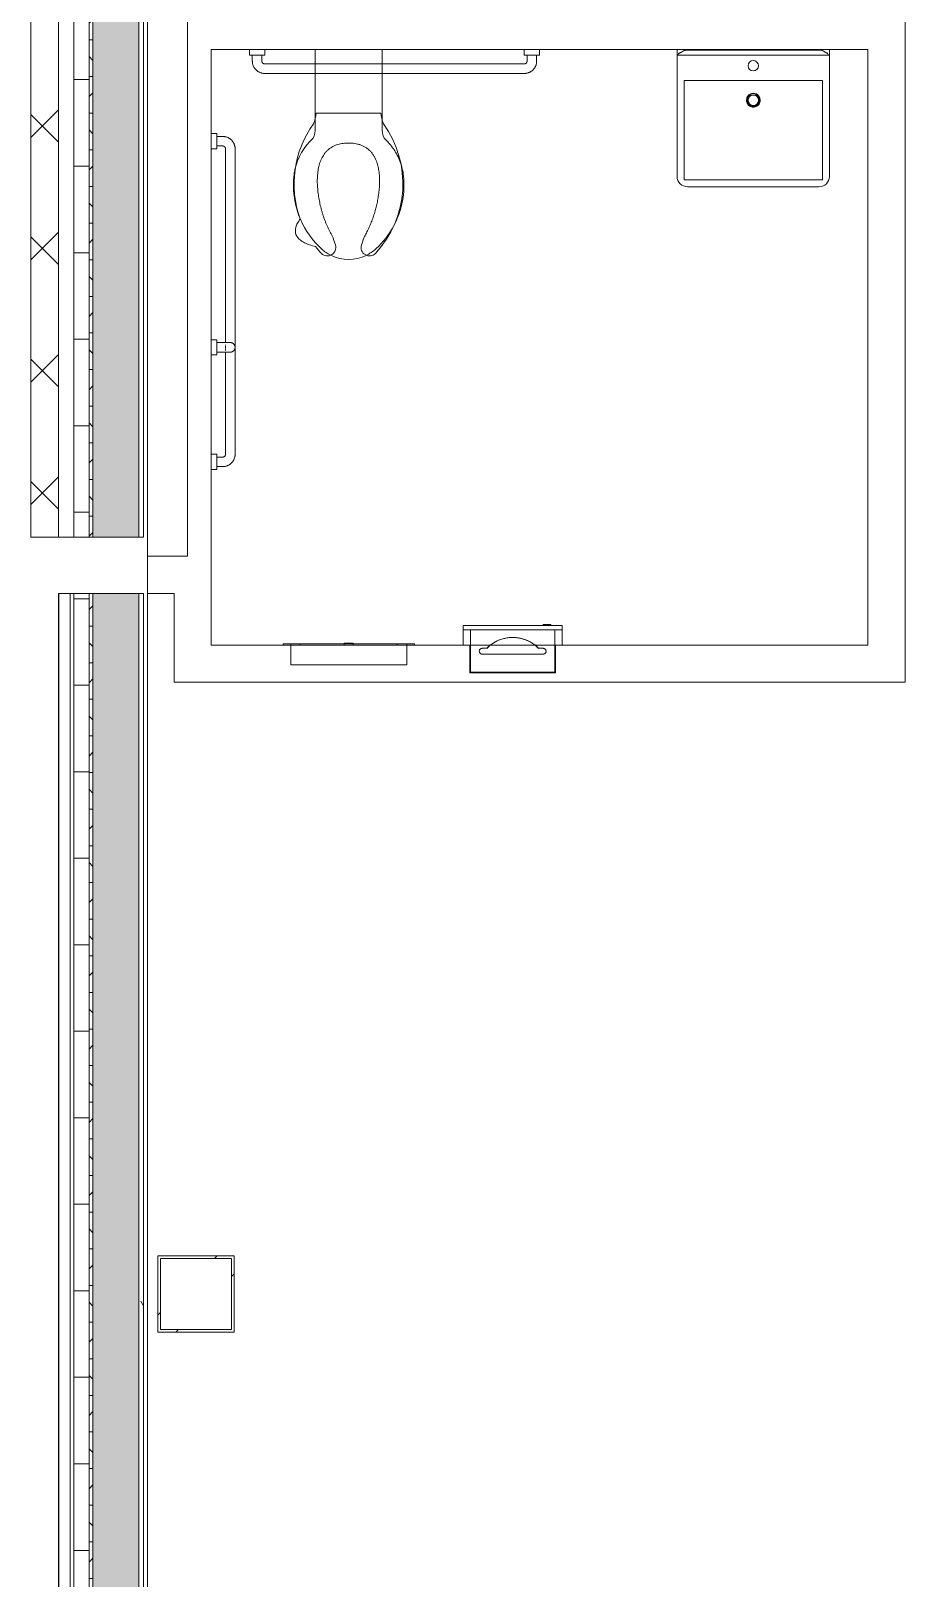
# Model space of a CAD drawing. Header units: inches. Extents: x -445 to 366, y -514 to 778.
# Drawn here: x -394.1 to -279.6, y -230.2 to -27.6 of the extents above; entities that cross this region are included whole.
import ezdxf

# ---------------------------------------------------------------- set-up
doc = ezdxf.new("R2010")
doc.units = ezdxf.units.IN
doc.header["$MEASUREMENT"] = 0
for name, color, linetype, lineweight in [('A-FLOR', 192, 'Continuous', 9), ('A-GENM', 13, 'Continuous', 9), ('A-WALL', 113, 'Continuous', 9), ('A-WALL-PATT', 111, 'Continuous', 13), ('I-WALL', 2, 'Continuous', 9), ('P-SANR-FIXT', 6, 'Continuous', 9), ('Q-SPCQ', 91, 'Continuous', 9), ('S-COLS', 52, 'Continuous', 9)]:
    doc.layers.add(name, color=color, linetype=linetype, lineweight=lineweight)
pattern_1 = [(0, (0, 0), (30.72, 7.68), [1.267, -21.773, 1.267, -21.773, -122.88]), (0, (0, 0), (30.72, 7.68), [-46.08, 1.267, -44.813, 1.267, -21.773, -53.76]), (0, (0, 0), (30.72, 7.68), [-115.2, 1.267, -14.093, 1.267, -37.133]), (120, (11.52, 3.84), (-22.011075, 22.7643), [1.267, -21.773, 1.267, -21.773, -122.88]), (120, (11.52, 3.84), (-22.011075, 22.7643), [-46.08, 1.267, -44.813, 1.267, -21.773, -53.76]), (120, (11.52, 3.84), (-22.011075, 22.7643), [-115.2, 1.267, -14.093, 1.267, -37.133]), (240, (15.36, 19.2), (-8.708925, -30.4443), [1.267, -21.773, 1.267, -21.773, -122.88]), (240, (15.36, 19.2), (-8.708925, -30.4443), [-46.08, 1.267, -44.813, 1.267, -21.773, -53.76]), (240, (15.36, 19.2), (-8.708925, -30.4443), [-115.2, 1.267, -14.093, 1.267, -37.133])]
pattern_2 = [(0, (0, 0), (0, 11.331), []), (90, (0, 0), (-11.331, 7e-16), [])]
pattern_3 = [(0, (0, 0), (0, 4.798), []), (315, (0, 0), (4.798427, 0), [6.786, -6.786]), (45, (0, 0), (4.798427, 0), [6.786, -6.786])]

# ---------------------------------------------------------------- blocks, each defined once
blk = doc.blocks.new('HSS-Hollow Structural Section-Column - HSS10X10X3_8-V11-Test Fit - Mezzanine Plan')
at = {"layer": 'S-COLS'}
h = blk.add_hatch(dxfattribs=at)
h.set_pattern_fill('FP_15', color=256, style=0, pattern_type=2)
h.set_pattern_definition([(135, (-193.044, 372.487), (-9.5035, -9.5035), []), (135, (-207.444, 372.487), (-9.5035, -9.5035), [])])
h.paths.add_polyline_path([(5, 5), (-5, 5), (-5, -5), (5, -5), (5, 4.651)], flags=0)
h.paths.add_polyline_path([(4.651, -4.651), (-4.651, -4.651), (-4.651, 4.651), (4.651, 4.651)], flags=0)
for p, q in [((5, 5), (-5, 5)), ((-5, 5), (-5, -5)), ((-4.651, -4.651), (-4.651, 4.651)), ((-4.651, 4.651), (4.651, 4.651)), ((4.651, 4.651), (4.651, -4.651)), ((5, -5), (5, 5)), ((-5, -5), (5, -5)), ((4.651, -4.651), (-4.651, -4.651))]:
    blk.add_line(p, q, dxfattribs=at)
blk = doc.blocks.new('Corrugated Wall Panel - Corrugated Wall Panel-1604849-Test Fit - Mezzanine Plan')
at = {"layer": 'A-GENM'}
for p, q in [((-390.45, -101.29), (-390.49, -101.29)), ((-390.49, -101.29), (-390.49, -478.04)), ((-390.45, -478), (-390.45, -101.29)), ((-390.45, -101.29), (-388.99, -101.29))]:
    blk.add_line(p, q, dxfattribs=at)
blk = doc.blocks.new('Hecht_PAD_AA-Arch_detached_rvt-1-Test Fit - Mezzanine Plan')
at = {"layer": 'A-WALL-PATT'}
h = blk.add_hatch(dxfattribs=at)
h.set_pattern_fill('FP_4', color=256, style=0, pattern_type=2)
h.set_pattern_definition([(45, (0, 0), (-8.01223, 8.01223), []), (135, (0, 0), (-8.01223, -8.01223), [])])
h.paths.add_polyline_path([(-394.11, -93.92), (-390.49, -93.92), (-390.49, -1.67), (-394.11, -1.67), (-394.11, -15.07)], flags=0)
h.paths.add_polyline_path([(-391.17, 257.58), (-390.49, 257.58), (-390.49, 322.33), (-379.99, 322.33), (-379.99, 325.96), (-394.11, 325.96), (-394.11, 257.58)], flags=0)
h = blk.add_hatch(dxfattribs=at)
h.set_pattern_fill('FP_1', color=256, style=0, pattern_type=2)
h.set_pattern_definition(pattern_1)
h.paths.add_polyline_path([(-379.99, -93.92), (-379.36, -93.92), (-379.36, -12.79), (-379.99, -12.79), (-379.99, -30.04)], flags=0)
h.paths.add_polyline_path([(-379.36, 268.71), (-379.36, 295.96), (-379.99, 295.96), (-379.99, 268.71)], flags=0)
h.paths.add_polyline_path([(-379.99, 303.58), (-379.36, 303.58), (-379.36, 325.96), (-379.99, 325.96), (-379.99, 306.11)], flags=0)
h = blk.add_hatch(dxfattribs=at)
h.set_pattern_fill('FP_2', color=256, style=0, pattern_type=2)
h.set_pattern_definition(pattern_2)
h.paths.add_polyline_path([(-388.49, -93.92), (-386.49, -93.92), (-386.53, -5.67), (-388.49, -5.67), (-388.49, -15.07)], flags=0)
h.paths.add_polyline_path([(-386.49, 261.58), (-386.49, 322.33), (-388.49, 322.33), (-388.49, 261.58), (-387.86, 261.58)], flags=0)
h = blk.add_hatch(dxfattribs=at)
h.set_pattern_fill('FP_3', color=256, style=0, pattern_type=2)
h.set_pattern_definition(pattern_3)
h.paths.add_polyline_path([(-386.49, -93.92), (-385.99, -93.92), (-385.99, -6.17), (-386.49, -6.17), (-386.49, -15.07)], flags=0)
h.paths.add_polyline_path([(-385.99, 262.08), (-385.99, 322.33), (-386.49, 322.33), (-386.49, 262.08)], flags=0)
h = blk.add_hatch(color=256, dxfattribs=at)
h.paths.add_polyline_path([(-385.99, -93.92), (-379.99, -93.92), (-379.99, -12.17), (-385.99, -12.17), (-385.99, -15.07)], flags=0)
h.paths.add_polyline_path([(-385.98, 268.08), (-379.99, 268.08), (-379.99, 295.96), (-384.92, 295.96), (-384.92, 303.58), (-379.99, 303.58), (-379.99, 322.33), (-385.99, 322.33), (-385.99, 268.08)], flags=0)
h = blk.add_hatch(dxfattribs=at)
h.set_pattern_fill('FP_2', color=256, style=0, pattern_type=2)
h.set_pattern_definition(pattern_2)
h.paths.add_polyline_path([(-386.49, -476.04), (-386.49, -101.29), (-388.49, -101.29), (-388.49, -476.04), (-386.62, -476.04)], flags=0)
h = blk.add_hatch(dxfattribs=at)
h.set_pattern_fill('FP_3', color=256, style=0, pattern_type=2)
h.set_pattern_definition(pattern_3)
h.paths.add_polyline_path([(-385.99, -474.04), (-385.99, -101.29), (-386.49, -101.29), (-386.49, -474.04)], flags=0)
blk.add_hatch(color=256, dxfattribs=at).paths.add_polyline_path([(-382.08, -473.54), (-379.99, -473.54), (-379.99, -101.29), (-385.99, -101.29), (-385.99, -473.54)], flags=0)
h = blk.add_hatch(dxfattribs=at)
h.set_pattern_fill('FP_1', color=256, style=0, pattern_type=2)
h.set_pattern_definition(pattern_1)
h.paths.add_polyline_path([(-379.36, -467.54), (-379.36, -340.04), (-379.99, -340.04), (-379.99, -467.54)], flags=0)
h.paths.add_polyline_path([(-379.36, -332.79), (-379.36, -101.29), (-379.99, -101.29), (-379.99, -332.79), (-379.59, -332.79)], flags=0)
at = {"layer": 'A-WALL'}
for p, q in [((-394.11, -12.79), (-394.11, -93.92)), ((-390.49, -12.79), (-390.49, -93.92)), ((-388.49, -12.79), (-388.49, -93.92)), ((-386.49, -12.79), (-386.49, -93.92)), ((-385.99, -12.79), (-385.99, -93.92)), ((-379.99, -12.79), (-379.99, -93.92)), ((-379.36, -93.92), (-379.36, -12.79)), ((-394.11, -93.92), (-379.36, -93.92)), ((-379.36, -101.29), (-388.99, -101.29)), ((-388.99, -101.29), (-388.99, -476.54)), ((-388.49, -101.29), (-388.49, -476.04)), ((-386.49, -101.29), (-386.49, -474.04)), ((-385.99, -101.29), (-385.99, -473.54)), ((-379.99, -101.29), (-379.99, -467.54)), ((-379.36, -466.92), (-379.36, -101.29))]:
    blk.add_line(p, q, dxfattribs=at)
blk.add_blockref('Corrugated Wall Panel - Corrugated Wall Panel-1604849-Test Fit - Mezzanine Plan', (0, 0))
at = {"rotation": 270.0000000000001}
blk.add_blockref('HSS-Hollow Structural Section-Column - HSS10X10X3_8-V11-Test Fit - Mezzanine Plan', (-372.49, -193.04), dxfattribs=at)
blk = doc.blocks.new('Combo-Ppr-Twl-Waste_Bobrick_B-38032 _1_ - B-38032-2458797-Test Fit - Mezzanine Plan')
at = {"layer": 'Q-SPCQ'}
for p, q in [((-327.01, -105.36), (-327.01, -105.48)), ((-327.01, -105.36), (-327.01, -105.48)), ((-326.94, -105.36), (-327.01, -105.36)), ((-327.01, -105.36), (-326.01, -105.36)), ((-326.94, -105.36), (-327.01, -105.36)), ((-327.01, -105.36), (-326.94, -105.36)), ((-326.08, -105.36), (-326.94, -105.36)), ((-326.08, -105.36), (-326.94, -105.36)), ((-326.94, -105.36), (-326.08, -105.36)), ((-326.01, -105.36), (-326.08, -105.36)), ((-326.01, -105.36), (-326.08, -105.36)), ((-326.08, -105.36), (-326.01, -105.36)), ((-326.01, -105.48), (-326.01, -105.36)), ((-326.01, -105.48), (-326.01, -105.36)), ((-337.51, -105.48), (-324.51, -105.48)), ((-335.01, -105.48), (-337.51, -105.48)), ((-337.51, -105.48), (-337.51, -106.04)), ((-337.51, -106.04), (-337.51, -105.48)), ((-337.51, -106.04), (-324.51, -106.04)), ((-336.54, -106.04), (-337.51, -106.04)), ((-337.51, -106.04), (-337.51, -108.04)), ((-337.51, -108.04), (-337.51, -106.04)), ((-337.51, -106.04), (-336.54, -106.04)), ((-324.51, -106.04), (-337.51, -106.04)), ((-335.01, -106.04), (-336.54, -106.04)), ((-336.54, -106.04), (-335.01, -106.04)), ((-325.48, -106.04), (-336.54, -106.04)), ((-336.54, -106.04), (-336.54, -108.04)), ((-336.54, -108.04), (-336.54, -106.04)), ((-336.54, -106.04), (-335.01, -106.04)), ((-336.54, -106.04), (-336.54, -106.98)), ((-336.54, -108.04), (-336.54, -106.04)), ((-325.48, -106.04), (-336.54, -106.04)), ((-325.48, -106.04), (-336.54, -106.04)), ((-336.54, -107.02), (-336.54, -108.04)), ((-334.51, -105.48), (-335.01, -105.48)), ((-335.01, -105.48), (-334.51, -105.48)), ((-334.86, -106.04), (-335.01, -106.04)), ((-335.01, -106.04), (-334.51, -106.04)), ((-327.03, -105.48), (-334.99, -105.48)), ((-327.03, -106.04), (-334.99, -106.04)), ((-334.99, -106.04), (-327.03, -106.04)), ((-334.99, -106.04), (-327.03, -106.04)), ((-334.51, -106.04), (-334.86, -106.04)), ((-327.51, -105.48), (-334.51, -105.48)), ((-334.51, -105.48), (-327.51, -105.48)), ((-334.51, -106.04), (-327.51, -106.04)), ((-327.51, -106.04), (-334.51, -106.04)), ((-327.51, -105.48), (-327.01, -105.48)), ((-327.01, -105.48), (-327.51, -105.48)), ((-327.51, -106.04), (-327.38, -106.04)), ((-327.26, -106.04), (-327.51, -106.04)), ((-327.38, -106.04), (-327.26, -106.04)), ((-327.26, -106.04), (-327.16, -106.04)), ((-327.16, -106.04), (-327.26, -106.04)), ((-327.16, -106.04), (-327.08, -106.04)), ((-327.01, -106.04), (-327.16, -106.04)), ((-327.08, -106.04), (-327.03, -106.04)), ((-327.03, -106.04), (-327.01, -106.04)), ((-326.01, -105.48), (-327.01, -105.48)), ((-327.01, -105.48), (-326.94, -105.48)), ((-326.94, -105.48), (-327.01, -105.48)), ((-327.01, -105.48), (-326.94, -105.48)), ((-326.94, -105.48), (-327.01, -105.48)), ((-325.48, -106.04), (-327.01, -106.04)), ((-327.01, -106.04), (-325.48, -106.04)), ((-327.01, -106.04), (-325.48, -106.04)), ((-326.94, -105.48), (-326.08, -105.48)), ((-326.08, -105.48), (-326.94, -105.48)), ((-326.94, -105.48), (-326.76, -105.48)), ((-326.08, -105.48), (-326.94, -105.48)), ((-326.76, -105.48), (-326.51, -105.48)), ((-326.51, -105.48), (-326.08, -105.48)), ((-326.08, -105.48), (-326.01, -105.48)), ((-326.01, -105.48), (-326.08, -105.48)), ((-326.08, -105.48), (-326.01, -105.48)), ((-324.51, -105.48), (-326.08, -105.48)), ((-324.51, -106.04), (-325.48, -106.04)), ((-325.48, -108.04), (-325.48, -106.04)), ((-325.48, -108.04), (-325.48, -106.04)), ((-325.48, -106.04), (-324.51, -106.04)), ((-325.48, -106.04), (-325.48, -108.04)), ((-325.48, -106.98), (-325.48, -106.04)), ((-325.48, -108.04), (-325.48, -107.02)), ((-324.51, -106.04), (-324.51, -105.48)), ((-324.51, -106.04), (-324.51, -105.48)), ((-324.51, -108.04), (-324.51, -106.04)), ((-324.51, -108.04), (-324.51, -106.04)), ((-337.51, -108.04), (-336.65, -108.04)), ((-324.51, -108.04), (-337.51, -108.04)), ((-336.64, -108.04), (-336.54, -108.04)), ((-336.54, -108.04), (-336.64, -108.04)), ((-336.64, -108.04), (-325.39, -108.04)), ((-336.64, -111.67), (-336.64, -108.04)), ((-336.64, -111.67), (-336.64, -108.04)), ((-336.54, -108.04), (-325.48, -108.04)), ((-336.54, -108.04), (-325.48, -108.04)), ((-325.48, -108.04), (-336.54, -108.04)), ((-336.54, -108.04), (-325.48, -108.04)), ((-325.48, -108.04), (-336.54, -108.04)), ((-325.48, -108.04), (-336.54, -108.04)), ((-336.54, -108.04), (-336.54, -111.61)), ((-336.54, -111.61), (-336.54, -108.04)), ((-336.54, -108.04), (-336.54, -109.77)), ((-336.54, -111.61), (-336.54, -108.04)), ((-334.41, -108.47), (-335.01, -108.47)), ((-335.01, -108.47), (-334.41, -108.47)), ((-335.01, -109.22), (-327.01, -109.22)), ((-327.01, -109.22), (-335.01, -109.22)), ((-327.01, -108.47), (-327.61, -108.47)), ((-327.61, -108.47), (-327.01, -108.47)), ((-325.48, -108.04), (-325.39, -108.04)), ((-325.39, -108.04), (-325.48, -108.04)), ((-325.48, -111.61), (-325.48, -108.04)), ((-325.48, -109.77), (-325.48, -108.04)), ((-325.48, -108.04), (-325.48, -111.61)), ((-325.48, -111.61), (-325.48, -108.04)), ((-325.39, -108.04), (-324.51, -108.04)), ((-325.39, -108.04), (-325.39, -111.67)), ((-325.39, -111.67), (-325.39, -108.04)), ((-336.54, -109.8), (-336.54, -111.61)), ((-325.48, -111.61), (-325.48, -109.8)), ((-336.64, -111.67), (-325.39, -111.67)), ((-325.39, -111.67), (-336.64, -111.67)), ((-336.54, -111.61), (-325.48, -111.61)), ((-325.48, -111.61), (-336.54, -111.61)), ((-336.54, -111.61), (-325.48, -111.61)), ((-325.48, -111.61), (-336.54, -111.61))]:
    blk.add_line(p, q, dxfattribs=at)
for centre, radius, start, end in [((-331.01, -111.8), 4.76, 44.3624, 135.6376), ((-335.01, -108.85), 0.375, 90, 270), ((-327.01, -108.85), 0.375, 270, 90)]:
    blk.add_arc(centre, radius, start, end, dxfattribs=at)
for points, knots in [([(-327.61, -108.47), (-327.8, -108.28), (-328.11, -108.01), (-328.57, -107.71), (-328.94, -107.51), (-329.33, -107.35), (-329.73, -107.21), (-330.08, -107.13), (-330.36, -107.09), (-330.59, -107.06), (-330.85, -107.04), (-331.12, -107.04), (-331.39, -107.06), (-331.75, -107.09), (-332.1, -107.17), (-332.44, -107.26), (-332.69, -107.35), (-332.94, -107.45), (-333.25, -107.6), (-333.78, -107.9), (-334.17, -108.23), (-334.41, -108.47)], [0, 0, 0, 0, 0.111111, 0.166667, 0.222222, 0.277778, 0.333333, 0.388889, 0.416667, 0.444444, 0.479167, 0.513889, 0.548611, 0.583333, 0.652778, 0.6875, 0.722222, 0.756944, 0.791667, 0.861111, 1, 1, 1, 1]), ([(-335.01, -108.47), (-335.03, -108.48), (-335.07, -108.48), (-335.11, -108.49), (-335.15, -108.5), (-335.19, -108.52), (-335.23, -108.55), (-335.27, -108.57), (-335.3, -108.61), (-335.35, -108.68), (-335.39, -108.79), (-335.39, -108.92), (-335.35, -109.02), (-335.31, -109.07), (-335.28, -109.12), (-335.25, -109.14), (-335.21, -109.17), (-335.14, -109.21), (-335.07, -109.22), (-335.01, -109.22)], [0, 0, 0, 0, 0.055556, 0.083333, 0.111111, 0.166667, 0.194444, 0.222222, 0.277778, 0.333333, 0.444444, 0.583333, 0.652778, 0.722222, 0.756944, 0.791667, 0.826389, 0.861111, 1, 1, 1, 1]), ([(-326.76, -108.57), (-326.77, -108.56), (-326.78, -108.55), (-326.81, -108.53), (-326.86, -108.5), (-326.92, -108.48), (-326.98, -108.48), (-327.01, -108.47)], [0.7777778, 0.7777778, 0.7777778, 0.7777778, 0.7916667, 0.8263889, 0.8611111, 0.9305556, 1, 1, 1, 1]), ([(-327.01, -109.22), (-326.99, -109.22), (-326.95, -109.22), (-326.91, -109.21), (-326.89, -109.2), (-326.88, -109.2)], [0, 0, 0, 0, 0.0555556, 0.0833333, 0.1111111, 0.1111111, 0.1111111, 0.1111111]), ([(-326.88, -109.2), (-326.86, -109.19), (-326.83, -109.18), (-326.79, -109.15), (-326.75, -109.13), (-326.72, -109.08), (-326.68, -109.03), (-326.65, -108.97), (-326.63, -108.88), (-326.64, -108.78), (-326.67, -108.68), (-326.71, -108.62), (-326.74, -108.59), (-326.76, -108.57), (-326.76, -108.57)], [0.1111111, 0.1111111, 0.1111111, 0.1111111, 0.1666667, 0.1944444, 0.2222222, 0.2777778, 0.3333333, 0.3888889, 0.4444444, 0.5833333, 0.6527778, 0.7222222, 0.7569444, 0.7777778, 0.7777778, 0.7777778, 0.7777778])]:
    blk.add_open_spline(points, degree=3, knots=knots, dxfattribs=at)
blk = doc.blocks.new('Seat-Cover-Dispenser_Bobrick_B-301 _1_ - B-301-2600247-Test Fit - Mezzanine Plan')
at = {"layer": 'Q-SPCQ'}
for p, q in [((-360.08, -107.86), (-361.08, -107.86)), ((-361.08, -107.86), (-343.89, -107.86)), ((-361.08, -107.86), (-361.08, -108.04)), ((-361.08, -107.86), (-361.08, -108.04)), ((-343.89, -108.04), (-361.08, -108.04)), ((-361.08, -108.04), (-360.08, -108.04)), ((-358.85, -107.86), (-360.08, -107.86)), ((-344.89, -107.86), (-360.08, -107.86)), ((-360.08, -107.86), (-358.85, -107.86)), ((-360.08, -107.86), (-360.08, -108.04)), ((-360.08, -107.86), (-360.08, -108.04)), ((-360.08, -107.86), (-360.08, -108.04)), ((-360.08, -107.86), (-360.08, -108.04)), ((-360.08, -107.86), (-358.85, -107.86)), ((-344.89, -107.86), (-360.08, -107.86)), ((-360.08, -108.04), (-358.85, -108.04)), ((-358.85, -108.04), (-360.08, -108.04)), ((-360.08, -108.04), (-344.89, -108.04)), ((-360.08, -108.04), (-360.08, -110.61)), ((-360.08, -108.04), (-360.08, -110.61)), ((-353.05, -107.86), (-358.85, -107.86)), ((-358.85, -107.86), (-353.05, -107.86)), ((-358.85, -107.86), (-353.05, -107.86)), ((-346.12, -107.86), (-358.85, -107.86)), ((-358.85, -107.86), (-346.12, -107.86)), ((-358.85, -108.04), (-358.85, -107.86)), ((-358.85, -107.86), (-358.85, -108.04)), ((-358.85, -108.04), (-353.05, -108.04)), ((-353.05, -108.04), (-358.85, -108.04)), ((-346.12, -108.04), (-358.85, -108.04)), ((-358.85, -108.04), (-346.12, -108.04)), ((-353.07, -107.78), (-353.07, -107.86)), ((-353.07, -107.78), (-351.91, -107.78)), ((-353.05, -107.78), (-353.07, -107.78)), ((-353.07, -107.86), (-353.07, -108.04)), ((-353.07, -108.04), (-353.05, -108.04)), ((-351.91, -108.04), (-353.07, -108.04)), ((-351.93, -107.78), (-353.05, -107.78)), ((-353.05, -108.04), (-351.93, -108.04)), ((-351.93, -108.04), (-353.05, -108.04)), ((-353.05, -108.04), (-352.99, -108.04)), ((-352.99, -108.04), (-352.64, -108.04)), ((-352.9, -107.86), (-352.96, -107.86)), ((-352.96, -107.86), (-352.9, -107.86)), ((-352.96, -107.86), (-352.9, -107.86)), ((-352.78, -107.86), (-352.86, -107.86)), ((-352.86, -107.86), (-352.78, -107.86)), ((-352.86, -107.86), (-352.78, -107.86)), ((-352.34, -107.86), (-352.74, -107.86)), ((-352.74, -107.86), (-352.34, -107.86)), ((-352.74, -107.86), (-352.34, -107.86)), ((-352.64, -108.04), (-352.49, -108.04)), ((-352.49, -108.04), (-352.34, -108.04)), ((-352.34, -108.04), (-351.93, -108.04)), ((-352.2, -107.86), (-352.3, -107.86)), ((-352.3, -107.86), (-352.2, -107.86)), ((-352.3, -107.86), (-352.2, -107.86)), ((-352.08, -107.86), (-352.16, -107.86)), ((-352.16, -107.86), (-352.08, -107.86)), ((-352.16, -107.86), (-352.08, -107.86)), ((-351.98, -107.86), (-352.05, -107.86)), ((-352.05, -107.86), (-351.98, -107.86)), ((-352.05, -107.86), (-351.98, -107.86)), ((-351.91, -107.78), (-351.93, -107.78)), ((-346.12, -107.86), (-351.93, -107.86)), ((-351.93, -107.86), (-346.12, -107.86)), ((-351.93, -107.86), (-346.12, -107.86)), ((-351.93, -108.04), (-346.12, -108.04)), ((-346.12, -108.04), (-351.93, -108.04)), ((-351.93, -108.04), (-351.91, -108.04)), ((-351.91, -107.86), (-351.91, -107.78)), ((-351.91, -108.04), (-351.91, -107.86)), ((-344.89, -107.86), (-346.12, -107.86)), ((-346.12, -107.86), (-344.89, -107.86)), ((-346.12, -107.86), (-344.89, -107.86)), ((-346.12, -108.04), (-346.12, -107.86)), ((-346.12, -107.86), (-346.12, -108.04)), ((-346.12, -108.04), (-344.89, -108.04)), ((-344.89, -108.04), (-346.12, -108.04)), ((-343.89, -107.86), (-344.89, -107.86)), ((-344.89, -108.04), (-344.89, -107.86)), ((-344.89, -107.86), (-344.89, -108.04)), ((-344.89, -108.04), (-344.89, -107.86)), ((-344.89, -107.86), (-344.89, -108.04)), ((-344.89, -108.04), (-343.89, -108.04)), ((-344.89, -110.61), (-344.89, -108.04)), ((-344.89, -108.04), (-344.89, -110.61)), ((-343.89, -108.04), (-343.89, -107.86)), ((-343.89, -107.86), (-343.89, -108.04)), ((-344.89, -110.61), (-360.08, -110.61)), ((-360.08, -110.61), (-344.89, -110.61))]:
    blk.add_line(p, q, dxfattribs=at)
blk = doc.blocks.new('ADA - toilet_3-piece_grab_bars - 17_ Seat Height-2679462-Test Fit - Mezzanine Plan')
at = {"layer": 'Q-SPCQ'}
for p, q in [((33.19, 57.06), (32.44, 57.06)), ((33.94, 57.44), (33.19, 57.44)), ((33.19, 55.44), (33.19, 57.44)), ((33.19, 57.44), (33.19, 57.06)), ((33.19, 57.06), (33.19, 56.87)), ((33.19, 57.01), (33.19, 56.87)), ((33.19, 56.87), (33.19, 57)), ((33.19, 56.84), (33.19, 56.71)), ((33.19, 56.71), (33.19, 56.83)), ((33.19, 56.83), (33.19, 56.05)), ((33.94, 55.44), (33.94, 57.44)), ((33.94, 57.44), (33.94, 55.44)), ((30.82, 55.44), (30.82, 15.44)), ((32.07, 42.05), (32.07, 55.44)), ((32.44, 55.81), (33.19, 55.81)), ((33.19, 56.21), (33.19, 56.67)), ((33.19, 56.66), (33.19, 56.21)), ((33.19, 56.17), (33.19, 56.04)), ((33.19, 56.05), (33.19, 56.17)), ((33.19, 55.87), (33.19, 56.01)), ((33.19, 56.01), (33.19, 55.81)), ((33.19, 56), (33.19, 55.87)), ((33.19, 55.81), (33.19, 55.44)), ((33.19, 55.44), (33.94, 55.44)), ((32.07, 41.8), (32.07, 41.85)), ((32.07, 41.69), (32.07, 41.76)), ((32.07, 41.54), (32.07, 41.59)), ((32.07, 41.36), (32.07, 41.51)), ((32.07, 41.28), (32.07, 41.33)), ((32.07, 41.11), (32.07, 41.18)), ((32.07, 15.44), (32.07, 40.82)), ((33.19, 42.06), (32.44, 42.06)), ((33.19, 42.06), (32.44, 42.06)), ((32.44, 40.81), (33.19, 40.81)), ((32.44, 40.81), (33.19, 40.81)), ((33.94, 42.44), (33.19, 42.44)), ((33.94, 42.44), (33.19, 42.44)), ((33.19, 42.06), (33.19, 42.44)), ((33.19, 42.44), (33.19, 42.42)), ((33.19, 40.44), (33.19, 42.44)), ((33.19, 42.44), (33.19, 42.06)), ((33.19, 42.41), (33.19, 42.06)), ((33.19, 41.87), (33.19, 42.05)), ((33.19, 42.05), (33.19, 41.87)), ((33.19, 42.05), (33.19, 42.05)), ((33.19, 41.87), (33.19, 42.05)), ((33.19, 42.05), (33.19, 41.44)), ((33.19, 41.87), (33.19, 42.05)), ((33.19, 42.05), (33.19, 41.87)), ((33.19, 42.05), (33.19, 41.87)), ((33.19, 41.44), (33.19, 41.83)), ((33.19, 41.83), (33.19, 41.44)), ((33.19, 41.44), (33.19, 41.83)), ((33.19, 41.05), (33.19, 41.83)), ((33.19, 41.83), (33.19, 41.05)), ((33.19, 41.83), (33.19, 41.05)), ((33.19, 41.05), (33.19, 41.44)), ((33.19, 41.44), (33.19, 41.05)), ((33.19, 41.05), (33.19, 41.44)), ((33.19, 41.44), (33.19, 41.01)), ((33.19, 40.83), (33.19, 40.98)), ((33.19, 40.98), (33.19, 40.83)), ((33.19, 40.83), (33.19, 40.98)), ((33.19, 40.98), (33.19, 40.83)), ((33.19, 40.83), (33.19, 40.94)), ((33.19, 40.94), (33.19, 40.83)), ((33.19, 40.94), (33.19, 40.83)), ((33.19, 40.83), (33.19, 40.83)), ((33.19, 40.44), (33.19, 40.81)), ((33.19, 40.81), (33.19, 40.46)), ((33.19, 40.81), (33.19, 40.44)), ((33.94, 42.42), (33.94, 42.44)), ((33.94, 42.44), (33.94, 41)), ((33.94, 41), (33.94, 42.44)), ((33.94, 42.44), (33.94, 40.44)), ((33.94, 41), (33.94, 42.41)), ((33.94, 40.46), (33.94, 40.98)), ((33.94, 40.98), (33.94, 40.44)), ((33.94, 40.44), (33.94, 40.98)), ((33.19, 40.46), (33.19, 40.44)), ((33.19, 40.44), (33.94, 40.44)), ((33.19, 40.44), (33.94, 40.44)), ((33.94, 40.44), (33.94, 40.46)), ((33.19, 15.06), (32.44, 15.06)), ((33.94, 15.44), (33.19, 15.44)), ((33.19, 13.44), (33.19, 15.44)), ((33.19, 15.44), (33.19, 15.06)), ((33.19, 15.06), (33.19, 14.87)), ((33.19, 15.01), (33.19, 14.87)), ((33.19, 14.87), (33.19, 15)), ((33.19, 14.84), (33.19, 14.71)), ((33.19, 14.83), (33.19, 14.22)), ((33.19, 14.71), (33.19, 14.83)), ((33.19, 14.22), (33.19, 14.67)), ((33.19, 14.66), (33.19, 14.21)), ((33.19, 14.21), (33.19, 14.05)), ((33.94, 13.44), (33.94, 15.44)), ((33.94, 15.44), (33.94, 13.44)), ((32.44, 13.81), (33.19, 13.81)), ((33.19, 14.17), (33.19, 14.04)), ((33.19, 14.05), (33.19, 14.17)), ((33.19, 14.01), (33.19, 13.81)), ((33.19, 13.87), (33.19, 14.01)), ((33.19, 14), (33.19, 13.87)), ((33.19, 13.81), (33.19, 13.44)), ((33.19, 13.44), (33.94, 13.44)), ((26.94, 5.56), (-7.06, 5.56)), ((-7.06, 4.31), (26.94, 4.31)), ((-9.06, 3.19), (-9.06, 2.44)), ((-9.06, 3.19), (-7.06, 3.19)), ((-9.04, 3.19), (-9.06, 3.19)), ((-9.06, 2.44), (-9.03, 2.44)), ((-7.06, 2.44), (-9.06, 2.44)), ((-8.68, 3.19), (-8.99, 3.19)), ((-8.99, 2.44), (-7.06, 2.44)), ((-8.68, 3.94), (-8.68, 3.19)), ((-8.49, 3.19), (-8.68, 3.19)), ((-8.49, 3.19), (-8.63, 3.19)), ((-8.62, 3.19), (-8.49, 3.19)), ((-8.33, 3.19), (-8.46, 3.19)), ((-7.67, 3.19), (-8.45, 3.19)), ((-8.45, 3.19), (-8.33, 3.19)), ((-8.29, 3.19), (-7.83, 3.19)), ((-7.84, 3.19), (-8.28, 3.19)), ((-7.66, 3.19), (-7.79, 3.19)), ((-7.79, 3.19), (-7.67, 3.19)), ((-7.49, 3.19), (-7.63, 3.19)), ((-7.43, 3.19), (-7.63, 3.19)), ((-7.63, 3.19), (-7.5, 3.19)), ((-7.43, 3.19), (-7.43, 3.94)), ((-7.06, 3.19), (-7.43, 3.19)), ((-7.06, 2.44), (-7.06, 3.19)), ((26.94, 3.19), (26.94, 2.44)), ((26.94, 3.19), (28.94, 3.19)), ((27.32, 3.19), (26.94, 3.19)), ((26.94, 2.44), (28.94, 2.44)), ((28.94, 2.44), (26.94, 2.44)), ((27.32, 3.94), (27.32, 3.19)), ((27.51, 3.19), (27.32, 3.19)), ((27.35, 3.19), (27.51, 3.19)), ((27.51, 3.19), (27.37, 3.19)), ((27.67, 3.19), (27.54, 3.19)), ((27.55, 3.19), (27.67, 3.19)), ((28.33, 3.19), (27.55, 3.19)), ((27.71, 3.19), (28.17, 3.19)), ((28.16, 3.19), (27.72, 3.19)), ((28.34, 3.19), (28.21, 3.19)), ((28.21, 3.19), (28.33, 3.19)), ((28.51, 3.19), (28.37, 3.19)), ((28.37, 3.19), (28.5, 3.19)), ((28.57, 3.19), (28.37, 3.19)), ((28.57, 3.19), (28.57, 3.94)), ((28.94, 3.19), (28.57, 3.19)), ((28.94, 2.44), (28.94, 3.19))]:
    blk.add_line(p, q, dxfattribs=at)
at = {"layer": 'Q-SPCQ', "flags": 128}
for points in [[(32.44, 57.06), (32.38, 57.06), (32.31, 57.06), (32.25, 57.05), (32.18, 57.04), (32.12, 57.03), (32.05, 57.02), (31.99, 57), (31.93, 56.98), (31.87, 56.96), (31.81, 56.93), (31.75, 56.91), (31.69, 56.88), (31.63, 56.85), (31.58, 56.81), (31.52, 56.78), (31.47, 56.74), (31.42, 56.7), (31.37, 56.66), (31.32, 56.62), (31.28, 56.57), (31.23, 56.52), (31.19, 56.47), (31.15, 56.42), (31.11, 56.37), (31.07, 56.32), (31.04, 56.26), (31.01, 56.2), (30.98, 56.15), (30.95, 56.09), (30.93, 56.03), (30.9, 55.97), (30.88, 55.9), (30.87, 55.84), (30.85, 55.78), (30.84, 55.71), (30.83, 55.65), (30.82, 55.58), (30.82, 55.52), (30.82, 55.46), (30.82, 55.44)], [(32.07, 55.44), (32.07, 55.45), (32.07, 55.47), (32.07, 55.48), (32.07, 55.5), (32.07, 55.51), (32.08, 55.53), (32.08, 55.54), (32.09, 55.56), (32.09, 55.57), (32.1, 55.58), (32.1, 55.6), (32.11, 55.61), (32.12, 55.62), (32.12, 55.64), (32.13, 55.65), (32.14, 55.66), (32.15, 55.67), (32.16, 55.68), (32.17, 55.7), (32.18, 55.71), (32.19, 55.72), (32.2, 55.73), (32.21, 55.74), (32.23, 55.74), (32.24, 55.75), (32.25, 55.76), (32.26, 55.77), (32.28, 55.78), (32.29, 55.78), (32.31, 55.79), (32.32, 55.79), (32.33, 55.8), (32.35, 55.8), (32.36, 55.8), (32.38, 55.81), (32.39, 55.81), (32.41, 55.81), (32.42, 55.81), (32.44, 55.81), (32.44, 55.81)], [(30.82, 41.44), (30.82, 41.46), (30.82, 41.49), (30.82, 41.51), (30.82, 41.54), (30.83, 41.56)], [(30.83, 41.33), (30.82, 41.36), (30.82, 41.38), (30.82, 41.41), (30.82, 41.43), (30.82, 41.44)], [(30.83, 41.56), (30.83, 41.59), (30.84, 41.61), (30.85, 41.63), (30.86, 41.66), (30.87, 41.68), (30.88, 41.7), (30.89, 41.73), (30.9, 41.75), (30.91, 41.77), (30.93, 41.79), (30.94, 41.81), (30.96, 41.83), (30.97, 41.85), (30.99, 41.87), (31.01, 41.89), (31.02, 41.9), (31.04, 41.92), (31.06, 41.93), (31.08, 41.95), (31.1, 41.96), (31.12, 41.98), (31.15, 41.99), (31.17, 42), (31.19, 42.01), (31.21, 42.02), (31.24, 42.03), (31.26, 42.04), (31.29, 42.04), (31.31, 42.05), (31.33, 42.05), (31.36, 42.06), (31.38, 42.06), (31.41, 42.06), (31.43, 42.06), (31.44, 42.06)], [(31.44, 40.81), (31.42, 40.81), (31.39, 40.81), (31.37, 40.82), (31.34, 40.82), (31.32, 40.82), (31.29, 40.83), (31.27, 40.84), (31.24, 40.84), (31.22, 40.85), (31.2, 40.86), (31.17, 40.87), (31.15, 40.88), (31.13, 40.9), (31.11, 40.91), (31.09, 40.92), (31.07, 40.94), (31.05, 40.95), (31.03, 40.97), (31.01, 40.98), (30.99, 41), (30.98, 41.02), (30.96, 41.04), (30.94, 41.06), (30.93, 41.08), (30.92, 41.1), (30.9, 41.12), (30.89, 41.14), (30.88, 41.17), (30.87, 41.19), (30.86, 41.21), (30.85, 41.23), (30.84, 41.26), (30.84, 41.28), (30.83, 41.31), (30.83, 41.33)], [(31.44, 42.06), (31.44, 42.06), (31.44, 42.06), (31.45, 42.06), (31.45, 42.06), (31.46, 42.06)], [(32.44, 42.06), (32.4, 42.06), (32.36, 42.06), (32.32, 42.06), (32.28, 42.06), (32.24, 42.06), (32.2, 42.06), (32.16, 42.06), (32.13, 42.06), (32.09, 42.06), (32.05, 42.06), (32.02, 42.06), (31.98, 42.06), (31.94, 42.06), (31.91, 42.06), (31.88, 42.06), (31.84, 42.06), (31.81, 42.06), (31.78, 42.06), (31.75, 42.06), (31.72, 42.06), (31.7, 42.06), (31.67, 42.06), (31.65, 42.06), (31.62, 42.06), (31.6, 42.06), (31.58, 42.06), (31.56, 42.06), (31.54, 42.06), (31.52, 42.06), (31.51, 42.06), (31.5, 42.06), (31.48, 42.06), (31.47, 42.06), (31.46, 42.06), (31.46, 42.06), (31.45, 42.06), (31.45, 42.06), (31.44, 42.06), (31.44, 42.06)], [(31.46, 40.81), (31.46, 40.81), (31.45, 40.81), (31.45, 40.81), (31.44, 40.81), (31.44, 40.81)], [(31.44, 40.81), (31.44, 40.81), (31.44, 40.81), (31.45, 40.81), (31.45, 40.81), (31.46, 40.81), (31.47, 40.81), (31.48, 40.81), (31.49, 40.81), (31.51, 40.81), (31.52, 40.81), (31.54, 40.81), (31.55, 40.81), (31.57, 40.81), (31.59, 40.81), (31.62, 40.81), (31.64, 40.81), (31.66, 40.81), (31.69, 40.81), (31.72, 40.81), (31.74, 40.81), (31.77, 40.81), (31.8, 40.81), (31.84, 40.81), (31.87, 40.81), (31.9, 40.81), (31.93, 40.81), (31.97, 40.81), (32.01, 40.81), (32.04, 40.81), (32.08, 40.81), (32.12, 40.81), (32.15, 40.81), (32.19, 40.81), (32.23, 40.81), (32.27, 40.81), (32.31, 40.81), (32.35, 40.81), (32.39, 40.81), (32.43, 40.81), (32.44, 40.81)], [(31.46, 42.06), (31.47, 42.06), (31.48, 42.06), (31.49, 42.06), (31.51, 42.06), (31.52, 42.06), (31.54, 42.06), (31.55, 42.06), (31.57, 42.06), (31.59, 42.06), (31.62, 42.06), (31.64, 42.06), (31.66, 42.06), (31.69, 42.06)], [(31.67, 40.81), (31.65, 40.81), (31.62, 40.81), (31.6, 40.81), (31.58, 40.81), (31.56, 40.81), (31.54, 40.81), (31.52, 40.81), (31.51, 40.81), (31.5, 40.81), (31.48, 40.81), (31.47, 40.81), (31.46, 40.81)], [(32.44, 40.81), (32.4, 40.81), (32.36, 40.81), (32.32, 40.81), (32.28, 40.81), (32.24, 40.81), (32.2, 40.81), (32.16, 40.81), (32.13, 40.81), (32.09, 40.81), (32.05, 40.81), (32.02, 40.81), (31.98, 40.81), (31.94, 40.81), (31.91, 40.81), (31.88, 40.81), (31.84, 40.81), (31.81, 40.81), (31.78, 40.81), (31.75, 40.81), (31.72, 40.81), (31.7, 40.81), (31.67, 40.81)], [(31.69, 42.06), (31.72, 42.06), (31.74, 42.06), (31.77, 42.06), (31.8, 42.06), (31.84, 42.06), (31.87, 42.06), (31.9, 42.06), (31.93, 42.06), (31.97, 42.06), (32.01, 42.06), (32.04, 42.06), (32.08, 42.06), (32.12, 42.06), (32.15, 42.06), (32.19, 42.06), (32.23, 42.06), (32.27, 42.06), (32.31, 42.06), (32.35, 42.06), (32.39, 42.06), (32.43, 42.06), (32.44, 42.06)], [(30.82, 15.44), (30.82, 15.37), (30.82, 15.31), (30.83, 15.24), (30.84, 15.18), (30.85, 15.11), (30.86, 15.05), (30.88, 14.99), (30.9, 14.93), (30.92, 14.87), (30.94, 14.8), (30.97, 14.75), (31, 14.69), (31.03, 14.63), (31.06, 14.57), (31.1, 14.52), (31.14, 14.47), (31.18, 14.42), (31.22, 14.37), (31.26, 14.32), (31.31, 14.27), (31.36, 14.23), (31.41, 14.19), (31.46, 14.14), (31.51, 14.11), (31.56, 14.07), (31.62, 14.04), (31.68, 14), (31.73, 13.97), (31.79, 13.95), (31.85, 13.92), (31.91, 13.9), (31.98, 13.88), (32.04, 13.86), (32.1, 13.85), (32.16, 13.84), (32.23, 13.83), (32.29, 13.82), (32.36, 13.81), (32.42, 13.81), (32.44, 13.81)], [(32.44, 15.06), (32.43, 15.06), (32.41, 15.06), (32.4, 15.07), (32.38, 15.07), (32.37, 15.07), (32.35, 15.07), (32.34, 15.08), (32.32, 15.08), (32.31, 15.09), (32.3, 15.09), (32.28, 15.1), (32.27, 15.1), (32.25, 15.11), (32.24, 15.12), (32.23, 15.13), (32.22, 15.14), (32.21, 15.15), (32.19, 15.16), (32.18, 15.17), (32.17, 15.18), (32.16, 15.19), (32.15, 15.2), (32.14, 15.21), (32.13, 15.22), (32.13, 15.23), (32.12, 15.25), (32.11, 15.26), (32.1, 15.27), (32.1, 15.29), (32.09, 15.3), (32.09, 15.32), (32.08, 15.33), (32.08, 15.34), (32.07, 15.36), (32.07, 15.37), (32.07, 15.39), (32.07, 15.4), (32.07, 15.42), (32.07, 15.43), (32.07, 15.44)], [(-7.06, 5.56), (-7.12, 5.56), (-7.19, 5.56), (-7.25, 5.55), (-7.32, 5.54), (-7.38, 5.53), (-7.45, 5.52), (-7.51, 5.5), (-7.57, 5.48), (-7.63, 5.46), (-7.69, 5.43), (-7.75, 5.41), (-7.81, 5.38), (-7.87, 5.35), (-7.92, 5.31), (-7.98, 5.28), (-8.03, 5.24), (-8.08, 5.2), (-8.13, 5.16), (-8.18, 5.12), (-8.22, 5.07), (-8.27, 5.02), (-8.31, 4.97), (-8.35, 4.92), (-8.39, 4.87), (-8.43, 4.82), (-8.46, 4.76), (-8.49, 4.7), (-8.52, 4.65), (-8.55, 4.59), (-8.57, 4.53), (-8.6, 4.47), (-8.62, 4.4), (-8.63, 4.34), (-8.65, 4.28), (-8.66, 4.21), (-8.67, 4.15), (-8.68, 4.08), (-8.68, 4.02), (-8.68, 3.96), (-8.68, 3.94)], [(-7.43, 3.94), (-7.43, 3.95), (-7.43, 3.97), (-7.43, 3.98), (-7.43, 4), (-7.43, 4.01), (-7.42, 4.03), (-7.42, 4.04), (-7.41, 4.06), (-7.41, 4.07), (-7.4, 4.08), (-7.4, 4.1), (-7.39, 4.11), (-7.38, 4.12), (-7.38, 4.14), (-7.37, 4.15), (-7.36, 4.16), (-7.35, 4.17), (-7.34, 4.18), (-7.33, 4.2), (-7.32, 4.21), (-7.31, 4.22), (-7.3, 4.23), (-7.29, 4.24), (-7.27, 4.24), (-7.26, 4.25), (-7.25, 4.26), (-7.24, 4.27), (-7.22, 4.28), (-7.21, 4.28), (-7.19, 4.29), (-7.18, 4.29), (-7.17, 4.3), (-7.15, 4.3), (-7.14, 4.3), (-7.12, 4.31), (-7.11, 4.31), (-7.09, 4.31), (-7.08, 4.31), (-7.06, 4.31), (-7.06, 4.31)], [(28.57, 3.94), (28.56, 4), (28.56, 4.07), (28.55, 4.13), (28.55, 4.2), (28.53, 4.26), (28.52, 4.32), (28.5, 4.39), (28.48, 4.45), (28.46, 4.51), (28.44, 4.57), (28.41, 4.63), (28.38, 4.69), (28.35, 4.74), (28.32, 4.8), (28.28, 4.86), (28.24, 4.91), (28.2, 4.96), (28.16, 5.01), (28.12, 5.06), (28.07, 5.1), (28.03, 5.15), (27.98, 5.19), (27.93, 5.23), (27.87, 5.27), (27.82, 5.3), (27.76, 5.34), (27.71, 5.37), (27.65, 5.4), (27.59, 5.43), (27.53, 5.45), (27.47, 5.47), (27.41, 5.49), (27.34, 5.51), (27.28, 5.53), (27.22, 5.54), (27.15, 5.55), (27.09, 5.56), (27.02, 5.56), (26.96, 5.56), (26.94, 5.56)], [(26.94, 4.31), (26.96, 4.31), (26.97, 4.31), (26.99, 4.31), (27, 4.31), (27.02, 4.31), (27.03, 4.3), (27.04, 4.3), (27.06, 4.29), (27.07, 4.29), (27.09, 4.28), (27.1, 4.28), (27.11, 4.27), (27.13, 4.26), (27.14, 4.26), (27.15, 4.25), (27.17, 4.24), (27.18, 4.23), (27.19, 4.22), (27.2, 4.21), (27.21, 4.2), (27.22, 4.19), (27.23, 4.18), (27.24, 4.16), (27.25, 4.15), (27.26, 4.14), (27.26, 4.13), (27.27, 4.11), (27.28, 4.1), (27.28, 4.09), (27.29, 4.07), (27.3, 4.06), (27.3, 4.05), (27.3, 4.03), (27.31, 4.02), (27.31, 4), (27.31, 3.99), (27.31, 3.97), (27.32, 3.96), (27.32, 3.94), (27.32, 3.94)]]:
    blk.add_lwpolyline(points, dxfattribs=at)
blk = doc.blocks.new('Toilet-Accessory-Kohler-Stronghold-Seat-K-4731-S - 0-White-2661670-Test Fit - Mezzanine Plan')
at = {"layer": 'Q-SPCQ'}
blk.add_line((4.49, -15.16), (-3.99, -15.16), dxfattribs=at)
for centre, radius, start, end in [((6.49, -5.9), 13.37, 136.9397, 215.946), ((-2.51, 2.44), 1.1, 342.0438, 134.1948), ((-53.15, 18.85), 54.34, 341.0035, 342.0438), ((3.01, 2.44), 1.1, 45.8052, 197.9562), ((53.65, 18.85), 54.34, 197.9562, 198.9965), ((-5.99, -5.9), 13.37, 37.9489, 43.0603), ((-5.99, -5.9), 13.37, 324.054, 20.0511), ((-8.5, -15.5), 4.52, 4.3746, 22.9101), ((9, -15.5), 4.52, 157.0899, 175.6254)]:
    blk.add_arc(centre, radius, start, end, dxfattribs=at)
for points, knots in [([(4.55, 2.32), (4.84, 2.25), (5.38, 2.1), (6.04, 1.82), (6.73, 1.39), (7.22, 0.76), (7.23, -0.02), (6.95, -0.73), (6.71, -1.11), (6.56, -1.31)], [-1, -1, -1, -1, -0.888889, -0.777778, -0.666667, -0.444444, -0.222222, -0.111111, 0, 0, 0, 0]), ([(-1.77, 1.17), (-1.88, 0.97), (-2.1, 0.56), (-2.41, -0.07), (-2.68, -0.7), (-2.93, -1.35), (-3.15, -2.01), (-3.34, -2.69), (-3.51, -3.37), (-3.64, -4.08), (-3.75, -4.84), (-3.82, -5.64), (-3.84, -6.43), (-3.8, -7.1), (-3.74, -7.62), (-3.68, -7.95), (-3.62, -8.21), (-3.57, -8.4), (-3.51, -8.59), (-3.45, -8.78), (-3.38, -8.97), (-3.3, -9.15), (-3.21, -9.33), (-3.12, -9.5), (-3.01, -9.67), (-2.86, -9.89), (-2.65, -10.15), (-2.36, -10.42), (-2.04, -10.66), (-1.69, -10.85), (-1.38, -10.98), (-1.13, -11.06), (-0.87, -11.13), (-0.55, -11.19), (-0.15, -11.24), (0.12, -11.24), (0.25, -11.24)], [-1, -1, -1, -1, -0.953947, -0.907895, -0.861842, -0.815789, -0.769737, -0.723684, -0.677632, -0.631579, -0.578947, -0.526316, -0.473684, -0.421053, -0.394737, -0.368421, -0.355263, -0.342105, -0.328947, -0.315789, -0.302632, -0.289474, -0.276316, -0.263158, -0.25, -0.236842, -0.210526, -0.184211, -0.157895, -0.131579, -0.105263, -0.092105, -0.078947, -0.052632, -0.026316, 0, 0, 0, 0]), ([(0.25, -11.24), (0.49, -11.24), (0.83, -11.22), (1.29, -11.15), (1.64, -11.06), (1.96, -10.95), (2.28, -10.81), (2.58, -10.63), (2.86, -10.42), (3.11, -10.18), (3.34, -9.92), (3.54, -9.63), (3.71, -9.34), (3.83, -9.07), (3.92, -8.85), (4, -8.64), (4.08, -8.36), (4.17, -8), (4.24, -7.63), (4.3, -7.1), (4.34, -6.44), (4.32, -5.64), (4.25, -4.84), (4.14, -4.05), (4.01, -3.4), (3.89, -2.89), (3.79, -2.5), (3.68, -2.12), (3.56, -1.73), (3.43, -1.34), (3.28, -0.95), (3.12, -0.57), (2.96, -0.2), (2.79, 0.16), (2.56, 0.62), (2.39, 0.95), (2.27, 1.17)], [-1, -1, -1, -1, -0.953947, -0.930921, -0.907895, -0.884868, -0.861842, -0.838816, -0.815789, -0.792763, -0.769737, -0.746711, -0.723684, -0.700658, -0.689145, -0.677632, -0.654605, -0.631579, -0.605263, -0.578947, -0.526316, -0.473684, -0.421053, -0.368421, -0.315789, -0.289474, -0.263158, -0.236842, -0.210526, -0.184211, -0.157895, -0.131579, -0.105263, -0.078947, -0.052632, 0, 0, 0, 0])]:
    blk.add_open_spline(points, degree=3, knots=knots, dxfattribs=at)
blk = doc.blocks.new('Sink-Wall_Mount-KOHLER-Soho-K-2084 - Not a Type - See Type Catalog-2603294-Test Fit - Mezzanine Plan')
at = {"layer": 'P-SANR-FIXT'}
for p, q in [((-309.47, -30.04), (-289.52, -30.04)), ((-309.47, -46.65), (-309.47, -30.04)), ((-290.58, -30.14), (-308.42, -30.14)), ((-289.52, -30.04), (-289.52, -46.65)), ((-289.53, -30.77), (-309.47, -30.77)), ((-309.31, -30.73), (-309.31, -30.77)), ((-289.69, -30.77), (-289.69, -30.73)), ((-290.44, -34.09), (-308.56, -34.09)), ((-308.56, -47.1), (-308.56, -34.09)), ((-290.44, -34.09), (-290.44, -47.1)), ((-308.56, -47.1), (-290.44, -47.1)), ((-290.89, -48.02), (-308.1, -48.02))]:
    blk.add_line(p, q, dxfattribs=at)
for centre, radius, start, end in [((-299.5, -32.17), 0.682, 0, 180), ((-299.5, -32.17), 0.682, 180, 0), ((-299.49, -36.63), 0.864, 90, 270), ((-299.49, -36.63), 0.783, 90, 270), ((-299.49, -36.69), 0.686, 90, 270), ((-299.49, -36.63), 0.864, 270, 90), ((-299.49, -36.63), 0.783, 270, 90), ((-299.49, -36.69), 0.686, 270, 90), ((-308.1, -46.65), 1.37, 180, 270), ((-290.89, -46.65), 1.37, 270, 0)]:
    blk.add_arc(centre, radius, start, end, dxfattribs=at)
for centre, major_axis, ratio, start_param, end_param in [((-309.15, -30.75), (-0.037, 0.233), 0.694458, 0.060964, 1.400719), ((-289.83, -30.75), (0, 0.235), 0.608291, 4.781367, 6.11207), ((-299.48, -36.62), (-0.87, 0.062), 0.981536, 4.800125, 5.782471), ((-299.49, -36.61), (0.872, 0.016), 0.977182, 0.564263, 1.546887)]:
    blk.add_ellipse(centre, major_axis=major_axis, ratio=ratio, start_param=start_param, end_param=end_param, dxfattribs=at)
for points, knots in [([(-308.42, -30.14), (-308.45, -30.15), (-308.5, -30.16), (-308.55, -30.18), (-308.58, -30.19), (-308.6, -30.2), (-308.62, -30.21), (-308.65, -30.22), (-308.68, -30.24), (-308.71, -30.26), (-308.74, -30.28), (-308.76, -30.29), (-308.78, -30.3), (-308.81, -30.32), (-308.84, -30.34), (-308.88, -30.36), (-308.91, -30.38), (-308.95, -30.4), (-308.99, -30.42), (-309.02, -30.44), (-309.07, -30.47), (-309.13, -30.49), (-309.17, -30.51), (-309.19, -30.52)], [0, 0, 0, 0, 0.1, 0.15, 0.175, 0.2, 0.225, 0.25, 0.3, 0.35, 0.375, 0.4, 0.425, 0.45, 0.5, 0.55, 0.6, 0.65, 0.7, 0.75, 0.8, 0.9, 1, 1, 1, 1]), ([(-289.8, -30.52), (-289.85, -30.5), (-289.91, -30.47), (-290, -30.43), (-290.05, -30.4), (-290.08, -30.39), (-290.1, -30.37), (-290.13, -30.36), (-290.16, -30.34), (-290.19, -30.32), (-290.22, -30.3), (-290.24, -30.29), (-290.26, -30.28), (-290.28, -30.26), (-290.32, -30.24), (-290.35, -30.22), (-290.38, -30.21), (-290.4, -30.2), (-290.42, -30.19), (-290.45, -30.18), (-290.5, -30.16), (-290.54, -30.15), (-290.58, -30.14)], [0, 0, 0, 0, 0.2, 0.3, 0.35, 0.4, 0.425, 0.45, 0.5, 0.55, 0.575, 0.6, 0.625, 0.65, 0.7, 0.75, 0.775, 0.8, 0.825, 0.85, 0.9, 1, 1, 1, 1]), ([(-300.22, -36.15), (-300.31, -36.29), (-300.39, -36.52), (-300.37, -36.85), (-300.3, -37.09), (-300.16, -37.29), (-299.91, -37.51), (-299.66, -37.58), (-299.5, -37.58)], [-1, -1, -1, -1, -0.75, -0.625, -0.5, -0.375, -0.25, 0, 0, 0, 0]), ([(-299.49, -37.58), (-299.32, -37.58), (-299.07, -37.51), (-298.81, -37.3), (-298.67, -37.09), (-298.6, -36.85), (-298.59, -36.6), (-298.64, -36.36), (-298.72, -36.21), (-298.76, -36.15)], [-1, -1, -1, -1, -0.75, -0.625, -0.5, -0.375, -0.25, -0.125, 0, 0, 0, 0])]:
    blk.add_open_spline(points, degree=3, knots=knots, dxfattribs=at)
blk = doc.blocks.new('Toilet-Elongated-Kohler-Anglesey-4386 - Vitreous_China-0-White-2679463-Test Fit - Mezzanine Plan')
at = {"layer": 'P-SANR-FIXT'}
for p, q in [((-4.37, -4.54), (-4.37, -3.5)), ((4.37, -3.5), (4.37, -4.69)), ((-4.37, -10.63), (-4.37, -4.54)), ((4.37, -4.69), (4.37, -4.76)), ((4.37, -4.76), (4.37, -10.63)), ((-4.37, -10.73), (-4.37, -10.69)), ((-4.37, -10.82), (-4.37, -10.77)), ((-4.37, -11.69), (-4.37, -10.86)), ((-4.37, -11.77), (-4.37, -11.73)), ((-4.37, -13.75), (-4.37, -11.88)), ((4.37, -10.69), (4.37, -10.76)), ((4.37, -10.77), (4.37, -10.84)), ((4.37, -10.86), (4.37, -10.96)), ((4.37, -10.99), (4.37, -11.09)), ((4.37, -11.11), (4.37, -11.22)), ((4.37, -11.25), (4.37, -11.36)), ((4.37, -11.39), (4.37, -11.49)), ((4.37, -11.51), (4.37, -11.62)), ((4.37, -11.64), (4.37, -11.71)), ((4.37, -11.73), (4.37, -11.8)), ((4.37, -11.88), (4.37, -13.75)), ((4.37, -13.75), (-4.37, -13.75))]:
    blk.add_line(p, q, dxfattribs=at)
for centre, radius, start, end in [((4.11, 4), 11.35, 132.3115, 141.5338), ((0, 8.52), 5.23, 116.2124, 132.3115), ((0, 8.52), 5.23, 63.4528, 116.2124), ((0, 8.52), 5.23, 47.7883, 63.1936), ((-4.11, 4), 11.35, 23.1099, 47.6885), ((4.11, 4), 11.35, 141.7942, 153.0531), ((4.11, 4), 11.35, 153.3343, 185.8628), ((-4.11, 4), 11.35, 20.0392, 22.8815), ((-4.11, 4), 11.35, 354.1372, 20.0392), ((0.51, 3.63), 7.73, 185.8628, 199.9856), ((-0.51, 3.63), 7.73, 347.866, 349.8438), ((-0.51, 3.63), 7.73, 349.8438, 354.1372), ((0.51, 3.63), 7.73, 200.2705, 214.0367), ((-0.51, 3.63), 7.73, 311.8764, 347.6844), ((0.51, 3.63), 7.73, 214.0367, 228.1236), ((-7.96, -3.5), 3.59, 360, 22.5122), ((7.96, -3.5), 3.59, 157.4878, 180)]:
    blk.add_arc(centre, radius, start, end, dxfattribs=at)

msp = doc.modelspace()

# ---------------------------------------------------------------- linework, layer by layer
at = {"layer": 'A-FLOR'}
msp.add_line((-378.86, -12.17), (-378.86, -394.54), dxfattribs=at)
at = {"layer": 'I-WALL'}
for p, q in [((-279.61, -112.92), (-279.61, 68.58)), ((-373.61, 4.46), (-373.61, -96.42)), ((-370.49, -108.04), (-370.49, -30.04)), ((-370.49, -30.04), (-284.49, -30.04)), ((-284.49, -30.04), (-284.49, -108.04)), ((-373.61, -96.42), (-378.86, -96.42)), ((-378.86, -96.42), (-378.86, -101.29)), ((-378.86, -101.29), (-375.36, -101.29)), ((-375.36, -101.29), (-375.36, -112.92)), ((-284.49, -108.04), (-370.49, -108.04)), ((-375.36, -112.92), (-279.61, -112.92))]:
    msp.add_line(p, q, dxfattribs=at)

# ---------------------------------------------------------------- block references
msp.add_blockref('Hecht_PAD_AA-Arch_detached_rvt-1-Test Fit - Mezzanine Plan', (0, 0))
at = {"layer": 'P-SANR-FIXT', "rotation": 180}
for name, p in [('ADA - toilet_3-piece_grab_bars - 17_ Seat Height-2679462-Test Fit - Mezzanine Plan', (-336.55, -27.61)), ('Toilet-Elongated-Kohler-Anglesey-4386 - Vitreous_China-0-White-2679463-Test Fit - Mezzanine Plan', (-352.49, -43.79))]:
    msp.add_blockref(name, p, dxfattribs=at)
at = {"layer": 'P-SANR-FIXT'}
msp.add_blockref('Sink-Wall_Mount-KOHLER-Soho-K-2084 - Not a Type - See Type Catalog-2603294-Test Fit - Mezzanine Plan', (0, 0), dxfattribs=at)
at = {"layer": 'Q-SPCQ', "rotation": 180}
msp.add_blockref('Toilet-Accessory-Kohler-Stronghold-Seat-K-4731-S - 0-White-2661670-Test Fit - Mezzanine Plan', (-352.27, -53.53), dxfattribs=at)
at = {"layer": 'Q-SPCQ'}
for name in ['Combo-Ppr-Twl-Waste_Bobrick_B-38032 _1_ - B-38032-2458797-Test Fit - Mezzanine Plan', 'Seat-Cover-Dispenser_Bobrick_B-301 _1_ - B-301-2600247-Test Fit - Mezzanine Plan']:
    msp.add_blockref(name, (0, 0), dxfattribs=at)

doc.saveas('drawing.dxf')
